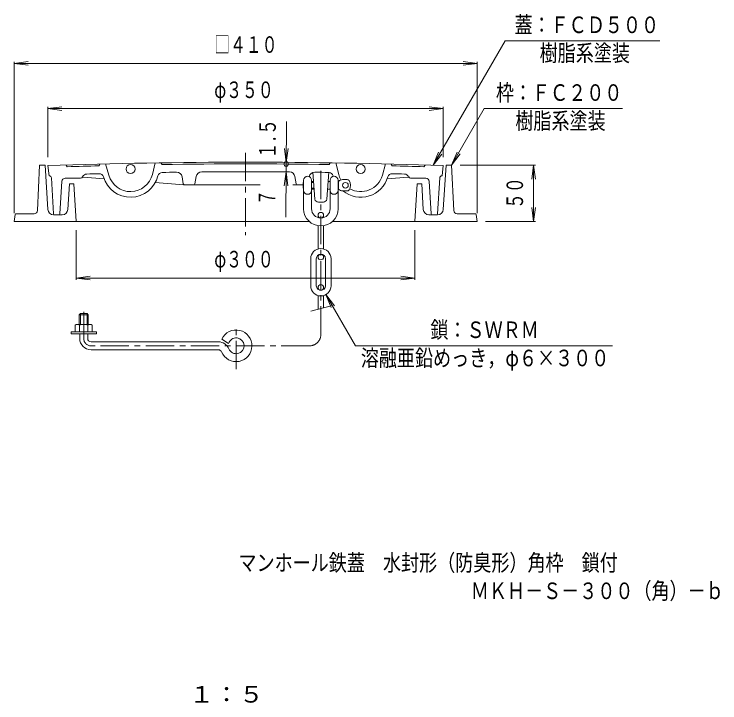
# Model space of a CAD drawing. Units: millimetres, scale not verified. Extents: x -491 to 384, y -667 to 704.
# Drawn here: x -258 to 367, y -667 to -57 of the extents above; entities that cross this region are included whole.
import ezdxf
from ezdxf.enums import TextEntityAlignment as Align

# ---------------------------------------------------------------- set-up
doc = ezdxf.new("R2010")
doc.units = ezdxf.units.MM
doc.header["$LTSCALE"] = 5
doc.header["$PDMODE"] = 32
doc.header["$PDSIZE"] = 4
doc.linetypes.add('CHAIN1', pattern=[8, 5, -1, 1, -1])
for name, color, linetype, lineweight in [('1-1_1-1ﾚｲﾔ', 2, 'Continuous', 18), ('1-2_1-2ﾚｲﾔ', 3, 'Continuous', 18), ('1-3_1-3ﾚｲﾔ', 4, 'Continuous', 18), ('1-4_1-4ﾚｲﾔ', 7, 'Continuous', 18), ('1-5_1-5ﾚｲﾔ', 7, 'Continuous', 18)]:
    doc.layers.add(name, color=color, linetype=linetype, lineweight=lineweight)
doc.layers.add('F-4_F-4ﾚｲﾔ', color=2, linetype='Continuous')
doc.layers.add('F-5_F-5ﾚｲﾔ', color=6, linetype='Continuous')
doc.styles.add('ＭＳ ゴシック', font='')
doc.styles.get('ＭＳ ゴシック').set_extended_font_data('MS Gothic')

msp = doc.modelspace()

# ---------------------------------------------------------------- linework, layer by layer
at = {"layer": '1-1_1-1ﾚｲﾔ'}
for p, q in [((-237.798, -231.153), (-235.931, -191.014)), ((-235.931, -191.014), (-230.931, -191.014)), ((-228.527, -230.319), (-230.931, -191.014)), ((121.664, -230.319), (124.069, -191.014)), ((124.069, -191.014), (129.069, -191.014)), ((130.936, -231.153), (129.069, -191.014)), ((-210.826, -230.319), (-209.431, -207.514)), ((-209.431, -207.514), (-205.431, -207.514)), ((-203.431, -241.014), (-205.431, -207.514)), ((96.569, -241.014), (98.569, -207.514)), ((98.569, -207.514), (102.569, -207.514)), ((103.964, -230.319), (102.569, -207.514)), ((-257.553, -234.872), (-258.431, -241.014)), ((-240.795, -234.014), (-256.564, -234.014)), ((-215.816, -235.014), (-223.536, -235.014)), ((108.954, -235.014), (116.674, -235.014)), ((133.932, -234.014), (149.702, -234.014)), ((150.692, -234.872), (151.569, -241.014)), ((3.071, -241.014), (-258.431, -241.014)), ((151.569, -241.014), (23.357, -241.014))]:
    msp.add_line(p, q, dxfattribs=at)
for centre, radius, start, end in [((-240.795, -231.014), 3, 270, 357.33694), ((-223.536, -230.014), 5, 183.49982, 270), ((-215.816, -230.014), 5, 270, 356.49997), ((108.954, -230.014), 5, 183.50003, 270), ((116.674, -230.014), 5, 270, 356.50018), ((133.932, -231.014), 3, 182.66306, 270), ((-256.564, -235.014), 1, 90, 171.86929), ((149.702, -235.014), 1, 8.13071, 90)]:
    msp.add_arc(centre, radius, start, end, dxfattribs=at)
at = {"layer": '1-2_1-2ﾚｲﾔ', "linetype": 'CHAIN1'}
msp.add_line((-53.437, -180.263), (-53.437, -253.119), dxfattribs=at)
at = {"layer": '1-2_1-2ﾚｲﾔ'}
for p, q in [((-228.437, -191.496), (-227.437, -200.517)), ((-211.437, -192.43), (-212.437, -190.961)), ((-182.43, -190.097), (-183.399, -191.622)), ((-177.431, -189.97), (-174.56, -199.984)), ((-133.44, -189.073), (-135.9, -199.195)), ((-128.441, -188.995), (-127.41, -190.48)), ((21.568, -188.995), (20.537, -190.48)), ((26.567, -189.073), (29.027, -199.195)), ((70.558, -189.97), (67.687, -199.984)), ((75.556, -190.097), (76.525, -191.622)), ((104.563, -192.43), (105.563, -190.961)), ((121.563, -191.496), (120.563, -200.517)), ((8.005, -221.102), (6.214, -197.376)), ((18.424, -221.102), (20.214, -197.376)), ((-223.491, -234.071), (-225.327, -202.398)), ((-217.879, -234.075), (-216.11, -205.329)), ((-199.602, -202.513), (-213.116, -202.513)), ((-197.862, -201.499), (-197.548, -200.944)), ((-178.825, -203.028), (-197.282, -201.61)), ((-108.584, -207.609), (-109.691, -201.426)), ((-98.291, -207.607), (-97.161, -201.213)), ((-8.583, -207.607), (-9.713, -201.213)), ((71.952, -203.028), (90.408, -201.61)), ((90.989, -201.499), (90.675, -200.944)), ((92.729, -202.513), (106.242, -202.513)), ((111.005, -234.075), (109.236, -205.329)), ((116.618, -234.071), (118.454, -202.398)), ((-108.437, -208.432), (-133.426, -206.513)), ((-40.595, -208.432), (-108.437, -208.432)), ((-2.536, -208.432), (-11.625, -208.432)), ((15.432, -223.876), (10.996, -223.876)), ((-222.493, -235.013), (-218.877, -235.013)), ((112.004, -235.013), (115.619, -235.013))]:
    msp.add_line(p, q, dxfattribs=at)
for centre in [(-155.335, -194.472), (48.461, -194.472)]:
    msp.add_circle(centre, 4, dxfattribs=at)
for centre, radius, start, end in [((-53.437, -5188.432), 4999.999, 87.99423, 92.00577), ((-53.437, -5188.432), 4998.501, 91.48987, 91.81139), ((-53.437, -5188.432), 4998.501, 89.15204, 90.84796), ((-53.437, -5188.432), 4998.501, 88.18861, 88.51013), ((-194.067, -202.915), 4, 92.53252, 150.48016), ((-53.437, -5188.432), 4991.501, 91.49049, 91.61504), ((-183.167, -202.62), 4, 18.31509, 91.49052), ((-155.335, -194.472), 20, 195.99782, 346.34012), ((-127.193, -201.477), 4, 91.76396, 164.02753), ((-53.437, -5188.432), 4991.501, 90.70294, 90.8466), ((-114.613, -202.307), 5, 10.14726, 90.70293), ((-92.237, -202.083), 5, 90.44586, 169.97586), ((-53.437, -5188.432), 4991.501, 89.55417, 90.44583), ((-14.636, -202.083), 5, 10.02414, 89.55414), ((7.739, -202.307), 5, 89.29707, 169.85274), ((-53.437, -5188.432), 4991.501, 89.1534, 89.29706), ((20.32, -201.477), 4, 15.97247, 88.23604), ((48.461, -194.472), 20, 193.65988, 208.82364), ((48.461, -194.472), 20, 241.02232, 344.00218), ((76.294, -202.62), 4, 88.50948, 161.68491), ((-53.437, -5188.432), 4991.501, 88.38496, 88.50951), ((87.194, -202.915), 4, 29.51984, 87.46748), ((-227.324, -202.513), 2, 3.31833, 93.22772), ((-213.116, -205.513), 3, 90, 176.47856), ((-199.602, -200.513), 2, 270, 330.00108), ((-197.445, -202.597), 1, 80.63289, 136.00473), ((-155.335, -194.472), 25, 195.99782, 346.34012), ((48.461, -194.472), 25, 193.65988, 194.98779), ((48.461, -194.472), 25, 230.90979, 344.00218), ((90.571, -202.597), 1, 43.99527, 99.36711), ((92.729, -200.513), 2, 209.99892, 270), ((106.242, -205.513), 3, 3.52144, 90), ((120.451, -202.513), 2, 86.77228, 176.68167), ((-107.6, -207.432), 1, 190.1478, 270), ((-99.276, -207.432), 1, 270, 349.9761), ((-7.598, -207.432), 1, 190.0239, 270), ((10.996, -220.876), 3, 184.31636, 270), ((15.432, -220.876), 3, 270, 355.68369), ((-222.493, -234.013), 1, 183.31824, 270), ((-218.877, -234.013), 1, 270, 356.4783), ((112.004, -234.013), 1, 183.5217, 270), ((115.619, -234.013), 1, 270, 356.68176)]:
    msp.add_arc(centre, radius, start, end, dxfattribs=at)
at = {"layer": '1-3_1-3ﾚｲﾔ', "linetype": 'CHAIN1'}
for p, q in [((13.214, -341.014), (13.214, -193.188)), ((-196.786, -344.514), (-196.786, -320.968)), ((-61.786, -371.645), (-61.786, -332.357)), ((3.214, -351.014), (-190.286, -351.014))]:
    msp.add_line(p, q, dxfattribs=at)
at = {"layer": '1-3_1-3ﾚｲﾔ'}
for p, q in [((-2.536, -206.376), (-2.036, -205.876)), ((-2.036, -204.376), (-2.036, -229.626)), ((4.964, -204.376), (4.964, -229.626)), ((4.964, -205.376), (6.818, -205.376)), ((19.61, -205.376), (21.464, -205.376)), ((21.464, -204.376), (21.464, -229.626)), ((28.464, -204.376), (28.464, -229.626)), ((28.464, -205.376), (28.894, -205.376)), ((28.894, -205.376), (28.894, -212.376)), ((32.464, -203.876), (36.523, -203.876)), ((-2.536, -206.376), (-2.536, -211.376)), ((-2.536, -206.376), (-2.036, -206.376)), ((-2.536, -211.376), (-2.036, -211.876)), ((-2.536, -211.376), (-2.036, -211.376)), ((4.964, -206.376), (6.893, -206.376)), ((4.964, -211.376), (7.271, -211.376)), ((4.964, -212.376), (7.346, -212.376)), ((19.082, -212.376), (21.464, -212.376)), ((28.464, -212.376), (28.894, -212.376)), ((32.464, -213.876), (36.523, -213.876)), ((10.714, -235.376), (10.714, -237.488)), ((15.714, -235.376), (15.714, -237.488)), ((10.714, -244.67), (10.714, -265.23)), ((15.714, -244.67), (15.714, -265.23)), ((4.214, -273.876), (4.214, -297.876)), ((9.214, -273.876), (9.214, -297.876)), ((10.714, -272.376), (10.714, -270.754)), ((15.714, -272.376), (15.714, -270.754)), ((17.214, -273.876), (17.214, -297.876)), ((22.214, -273.876), (22.214, -297.876)), ((10.714, -299.376), (10.714, -300.998)), ((15.714, -299.376), (15.714, -300.998)), ((10.714, -318.546), (10.714, -306.522)), ((15.714, -317.206), (15.714, -306.522)), ((4.214, -320.287), (22.214, -315.464)), ((-199.786, -322.513), (-200.786, -323.513)), ((-192.786, -323.513), (-200.786, -323.513)), ((-200.786, -323.513), (-200.786, -332.013)), ((-193.786, -322.513), (-199.786, -322.513)), ((-199.786, -322.513), (-199.786, -332.013)), ((-192.786, -323.513), (-193.786, -322.513)), ((-193.786, -322.513), (-193.786, -332.013)), ((-192.786, -323.513), (-192.786, -332.013)), ((-204.286, -332.735), (-204.286, -338.513)), ((-202.409, -332.013), (-191.162, -332.013)), ((-200.533, -332.735), (-200.533, -338.513)), ((-193.039, -332.735), (-193.039, -338.513)), ((-189.286, -332.735), (-189.286, -338.513)), ((-208.036, -340.513), (-185.536, -340.513)), ((-200.286, -344.514), (-200.286, -340.513)), ((-193.286, -344.513), (-193.286, -340.513)), ((-185.536, -340.513), (-185.536, -338.513)), ((-190.286, -347.513), (-77.494, -347.513)), ((-68.514, -349.082), (-74.475, -345.098)), ((-190.286, -354.514), (-77.494, -354.514))]:
    msp.add_line(p, q, dxfattribs=at)
msp.add_lwpolyline([(-208.036, -340.513), (-208.036, -338.513), (-185.536, -338.513)], dxfattribs=at)
for centre in [(34.964, -208.876), (13.214, -235.376), (13.214, -272.376), (13.214, -299.376)]:
    msp.add_circle(centre, 2.5, dxfattribs=at)
for centre, radius, start, end in [((1.464, -204.376), 3.5, 0, 180), ((24.964, -204.376), 3.5, 0, 180), ((32.464, -208.876), 5, 90, 135.57204), ((36.523, -205.876), 2, 34.84969, 90), ((32.214, -208.876), 7.25, 325.15024, 34.84976), ((32.464, -208.876), 5, 224.42796, 270), ((1.464, -213.376), 3.5, 180, 0), ((24.964, -213.376), 3.5, 180, 0), ((36.523, -211.876), 2, 270, 325.15031), ((13.214, -229.626), 15.25, 180, 0), ((13.214, -229.626), 8.25, 180, 0), ((13.214, -273.876), 9, 0, 180), ((13.214, -273.876), 4, 0, 180), ((13.214, -297.876), 9, 180, 0), ((13.214, -297.876), 4, 180, 0), ((-202.409, -334.814), 2.8, 47.92557, 132.07463), ((-196.786, -342.103), 10.089, 68.19786, 111.80214), ((-191.162, -334.814), 2.8, 47.92572, 132.07428), ((-61.786, -351.014), 14, 202.47946, 155.00504), ((-190.286, -344.514), 10, 180, 270), ((-190.286, -344.513), 3, 180, 270), ((-77.494, -357.513), 10, 22.47954, 90), ((-61.786, -351.014), 7, 202.47919, 163.98383), ((-77.494, -357.514), 3, 22.48038, 90)]:
    msp.add_arc(centre, radius, start, end, dxfattribs=at)
at = {"layer": '1-3_1-3ﾚｲﾔ', "linetype": 'CHAIN1'}
for centre, radius, start, end in [((3.214, -341.014), 10, 270, 0), ((-190.286, -344.514), 6.5, 180, 270)]:
    msp.add_arc(centre, radius, start, end, dxfattribs=at)
at = {"layer": '1-4_1-4ﾚｲﾔ'}
for p, q in [((-258.431, -101.014), (-246.038, -99.382)), ((-258.431, -233.514), (-258.431, -99.514)), ((151.569, -101.014), (139.176, -99.382)), ((151.569, -233.514), (151.569, -99.514)), ((-258.431, -101.014), (151.569, -101.014)), ((-258.431, -101.014), (-246.038, -102.645)), ((151.569, -101.014), (139.176, -102.645)), ((-228.437, -141.014), (-216.044, -139.382)), ((-228.437, -183.996), (-228.437, -139.514)), ((-228.437, -141.014), (121.563, -141.014)), ((-228.437, -141.014), (-216.044, -142.645)), ((121.563, -141.014), (109.17, -139.382)), ((121.563, -141.014), (109.17, -142.645)), ((121.563, -183.996), (121.563, -139.514)), ((-17.821, -236.973), (-17.213, -152.513)), ((-17.473, -188.562), (-19.015, -176.158)), ((-17.473, -188.562), (-15.752, -176.181)), ((136.569, -191.014), (203.189, -191.014)), ((201.689, -191.014), (200.057, -203.407)), ((201.689, -241.014), (201.689, -191.014)), ((201.689, -191.014), (203.32, -203.407)), ((-17.534, -197.06), (-19.254, -209.441)), ((-17.534, -197.06), (-15.991, -209.465)), ((201.689, -241.014), (200.057, -228.62)), ((201.689, -241.014), (203.32, -228.62)), ((159.069, -241.014), (203.189, -241.014)), ((-203.431, -248.514), (-203.431, -292.514)), ((96.569, -248.514), (96.569, -292.514)), ((-203.431, -291.014), (-191.038, -289.382)), ((-203.431, -291.014), (96.569, -291.014)), ((-203.431, -291.014), (-191.038, -292.645)), ((96.569, -291.014), (84.176, -289.382)), ((96.569, -291.014), (84.176, -292.645))]:
    msp.add_line(p, q, dxfattribs=at)
msp.add_point((-17.483, -190.06), dxfattribs=at)
at = {"layer": '1-5_1-5ﾚｲﾔ'}
for p, q in [((112.7, -191.194), (176.312, -81.014)), ((176.312, -81.014), (313.333, -81.014)), ((129.069, -191.014), (157.936, -141.014)), ((157.936, -141.014), (280.462, -141.014)), ((112.7, -191.194), (117.483, -179.645)), ((129.069, -191.014), (133.852, -179.465)), ((129.069, -191.014), (136.678, -181.097)), ((112.7, -191.194), (120.309, -181.277)), ((17.714, -305.67), (25.324, -315.587)), ((17.714, -305.67), (22.498, -317.219))]:
    msp.add_line(p, q, dxfattribs=at)
msp.add_lwpolyline([(17.714, -305.67), (43.893, -351.014), (271.617, -351.014)], dxfattribs=at)

# ---------------------------------------------------------------- texts
at = {"layer": '1-4_1-4ﾚｲﾔ', "color": 3, "style": 'ＭＳ ゴシック', "width": 0.7}
for s, p in [('□４１０', (-81.181, -96.014)), ('φ３５０', (-81.187, -136.014)), ('φ３００', (-81.181, -286.014))]:
    msp.add_text(s, height=14.66, dxfattribs=at).set_placement(p, align=Align.BOTTOM_LEFT)
at = {"layer": '1-4_1-4ﾚｲﾔ', "color": 3, "style": 'ＭＳ ゴシック'}
for s, rotation, width, p in [('１.５', 89.588, 0.7, (-22.449, -185.282)), ('５０', 90, 0.7, (196.689, -229.764)), ('７', 89.587, 0.65, (-22.745, -226.471))]:
    msp.add_text(s, height=14.66, rotation=rotation, dxfattribs=dict(at, width=width)).set_placement(p, align=Align.BOTTOM_LEFT)
at = {"layer": '1-5_1-5ﾚｲﾔ', "color": 6, "style": 'ＭＳ ゴシック', "width": 0.8}
for s, p in [('蓋：ＦＣＤ５００', (184.775, -78.514)), ('樹脂系塗装', (207.002, -103.514)), ('枠：ＦＣ２００', (168.261, -138.514)), ('樹脂系塗装', (185.479, -163.514)), ('鎖：ＳＷＲＭ', (110.26, -348.514)), ('溶融亜鉛めっき，φ６×３００', (48.617, -373.513))]:
    msp.add_text(s, height=14.66, dxfattribs=at).set_placement(p, align=Align.BOTTOM_LEFT)
at = {"layer": 'F-4_F-4ﾚｲﾔ', "color": 6, "style": 'ＭＳ ゴシック', "width": 0.8}
msp.add_text('ＭＫＨ－Ｓ－３００（角）－ｂ', height=14.66, dxfattribs=at).set_placement((146.063, -579.642), align=Align.BOTTOM_LEFT)
at = {"layer": 'F-4_F-4ﾚｲﾔ', "style": 'ＭＳ ゴシック', "width": 1.1}
msp.add_text('１：５', height=14.66, dxfattribs=at).set_placement((-103.311, -671.309), align=Align.BOTTOM_LEFT)
at = {"layer": 'F-5_F-5ﾚｲﾔ', "style": 'ＭＳ ゴシック', "width": 0.8}
msp.add_text('マンホール鉄蓋\u3000水封形（防臭形）角枠\u3000鎖付', height=14.66, dxfattribs=at).set_placement((-59.741, -554.744), align=Align.BOTTOM_LEFT)

doc.saveas('drawing.dxf')
